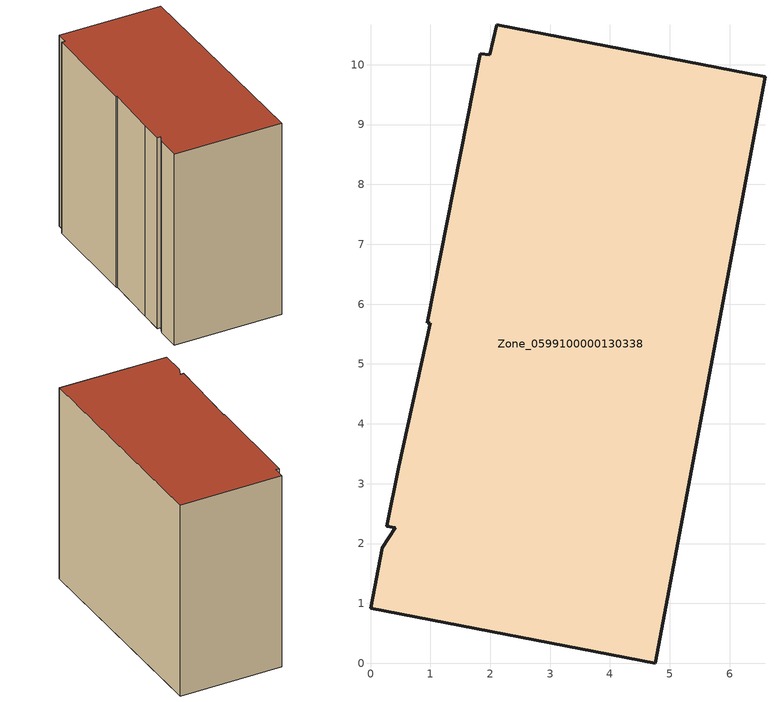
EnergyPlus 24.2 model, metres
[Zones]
Zone_0599100000130338
 floor ground (C_G): 2.11,10.67 6.59,9.8 4.76,0 0,0.92 0.2,1.93 0.41,2.27 0.27,2.29 0.47,3.29 1,5.68 0.95,5.69 1.84,10.18 2,10.16 z0
 wall outside (C_F): 4.76,0 6.59,9.8 2.11,10.67 2,10.16 1.84,10.18 0.95,5.69 1,5.68 0.47,3.29 0.27,2.29 0.41,2.27 0.2,1.93 0,0.92 4.76,0 z0:8.93
 roof outside (C_R): 6.59,9.8 2.11,10.67 2,10.16 1.84,10.18 0.95,5.69 1,5.68 0.47,3.29 0.27,2.29 0.41,2.27 0.2,1.93 0,0.92 4.76,0 z8.93
[BUILDING]
Pand.0599100000130338: North Axis=0; Terrain=City; Loads Convergence Tolerance Value=0.04; Temperature Convergence Tolerance Value=0.4; Solar Distribution=FullExterior; Maximum Number of Warmup Days=25; Minimum Number of Warmup Days=1
[Site:Location]
Rotterdam.The.Hague.AP_ZH_NLD Design_Conditions: Latitude=51.96; Longitude=4.45; Time Zone=1; Elevation=-4.5
[SITE:GROUNDTEMPERATURE:BUILDINGSURFACE]
18, 18, 18, 18, 18, 18, 18, 18, 18, 18, 18, 18
[MATERIAL] Thermal Absorptance=0.9; Solar Absorptance=0.7; Visible Absorptance=0.7
Name | Roughness | Thickness | Conductivity | Density | Specific Heat
G.TC.1946-1964 | MediumSmooth | 0.15 | 1 | 540 | 1210
F.TC.1946-1964 | Rough | 0.3 | 0.857143 | 1920 | 840
R.TC.1946-1964 | MediumRough | 0.2 | 0.235294 | 1500 | 1000
[CONSTRUCTION]
C_G: G.TC.1946-1964
C_F: F.TC.1946-1964
C_R: R.TC.1946-1964
[ZONE]
Zone_0599100000130338: Type=1; Multiplier=1; Ceiling Height=Autocalculate; Volume=Autocalculate; Floor Area=autocalculate; Part of Total Floor Area=Yes
[ZONEINFILTRATION:DESIGNFLOWRATE]
Infil_Zone_0599100000130338: Zone or ZoneList or Space or SpaceList=Zone_0599100000130338; Schedule=AlwaysOn; Design Flow Rate Calculation Method=Flow/Area; Flow Rate per Floor Area=0.003; Constant Term Coefficient=1; Temperature Term Coefficient=0; Velocity Term Coefficient=0; Velocity Squared Term Coefficient=0
[HVACTEMPLATE:ZONE:IDEALLOADSAIRSYSTEM]
Zone_0599100000130338: Maximum Heating Supply Air Temperature=50; Minimum Cooling Supply Air Temperature=13; Maximum Heating Supply Air Humidity Ratio=0.0156; Minimum Cooling Supply Air Humidity Ratio=0.0077; Heating Limit=NoLimit; Cooling Limit=NoLimit; Dehumidification Control Type=ConstantSensibleHeatRatio; Cooling Sensible Heat Ratio=0.7; Dehumidification Setpoint=60; Humidification Control Type=None; Humidification Setpoint=30; Outdoor Air Method=None; Outdoor Air Flow Rate per Person=0.00944; Outdoor Air Flow Rate per Zone Floor Area=0; Outdoor Air Flow Rate per Zone=0; Demand Controlled Ventilation Type=None; Outdoor Air Economizer Type=NoEconomizer; Heat Recovery Type=None; Sensible Heat Recovery Effectiveness=0.7; Latent Heat Recovery Effectiveness=0.65
[ZONECONTROL:THERMOSTAT]
ThermostatControl_Zone_0599100000130338: Zone or ZoneList=Zone_0599100000130338; Control Type Schedule=DualSetpointControlType; Control 1=Thermostat_Zone_0599100000130338; Temperature Difference Between Cutout And Setpoint=0
[THERMOSTATSETPOINT:DUALSETPOINT]
Thermostat_Zone_0599100000130338: Heating Setpoint Temperature Schedule=HeatingSetpoint_Zone_0599100000130338; Cooling Setpoint Temperature Schedule=CoolingSetpoint_Zone_0599100000130338
[SCHEDULE:COMPACT]
HeatingSetpoint_Zone_0599100000130338: Through: 12/31, For: AllDays, Until: 24:00, 21
CoolingSetpoint_Zone_0599100000130338: Through: 12/31, For: AllDays, Until: 24:00, 24
DualSetpointControlType: Through: 12/31, For: AllDays, Until: 24:00, 4
AlwaysOn: Through: 12/31, For: AllDays, Until: 24:00, 1
